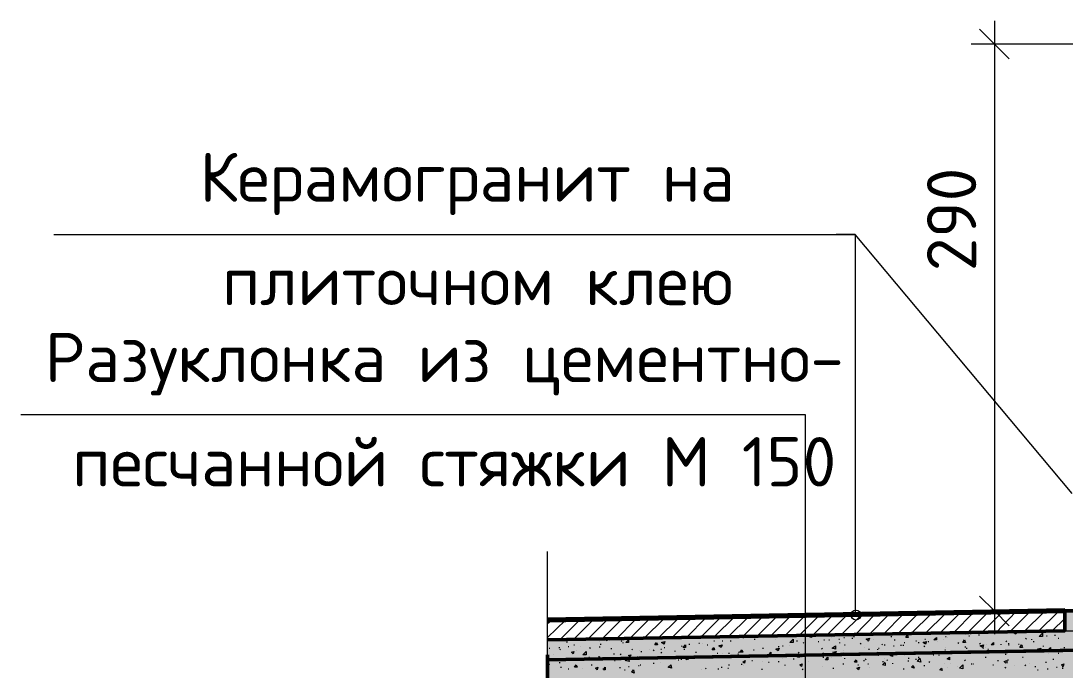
# Model space of a CAD drawing. Header units: millimetres. Extents: x -84737 to 172119, y -43083 to 59399.
# Drawn here: x -81042 to -75703, y -39572 to -36251 of the extents above; entities that cross this region are included whole.
import ezdxf

# ---------------------------------------------------------------- set-up
doc = ezdxf.new("R2010")
doc.units = ezdxf.units.MM
doc.layers.add('PDF _Геометрия', color=7, linetype='Continuous')
doc.layers.add('PDF _Текст', color=7, linetype='Continuous')
doc.layers.add('PDF _Сплошная заливка', color=7, linetype='Continuous', true_color=0xffffff)
doc.styles.add('PDF ISOCPEUR', font='isocpeur.ttf')

msp = doc.modelspace()

# ---------------------------------------------------------------- hatches: boundary and pattern name
at = {"layer": 'PDF _Сплошная заливка', "transparency": 33554559}
for points in [[(-75527.4, -39370.7), (-75527.4, -36517.9), (-66634.7, -36517.9), (-66634.7, -36471.4), (-75578.1, -36471.4), (-75578.1, -39269.1), (-75705.1, -39269.1), (-75705.1, -39370.7)], [(-78350.5, -39514.6), (-78113.5, -39510.3), (-77647.9, -39501.9), (-77410.8, -39497.6), (-76945.3, -39489.2), (-76708.2, -39484.9), (-76242.7, -39476.5), (-76005.6, -39472.3), (-75772.8, -39468), (-75540.1, -39468), (-75540.1, -39370.7), (-76001.4, -39370.7), (-76234.2, -39374.9), (-76471.2, -39379.1), (-76704, -39383.4), (-76941, -39387.6), (-77173.8, -39391.8), (-77410.8, -39396.1), (-77643.6, -39400.3), (-77880.7, -39404.5), (-78113.5, -39408.8), (-78350.5, -39413)], [(-77876.4, -39506.1), (-78350.5, -39514.6), (-78350.5, -39870.1), (-75527.4, -39870.1), (-75527.4, -39468), (-75760.1, -39468), (-75997.2, -39472.3), (-76230, -39476.5), (-76467, -39480.7), (-76699.8, -39484.9), (-77173.8, -39493.4), (-77406.6, -39497.6), (-77643.6, -39501.9)]]:
    msp.add_hatch(color=256, dxfattribs=at).paths.add_polyline_path(points)

# ---------------------------------------------------------------- linework, layer by layer
at = {"layer": 'PDF _Геометрия', "lineweight": 9}
for points in [[(-76064.9, -36251.3), (-76064.9, -39387.6)], [(-75565.4, -36369.8), (-76064.9, -36369.8), (-76183.4, -36369.8)], [(-78350.5, -39417.2), (-75705.1, -39370.7), (-75527.4, -39370.7), (-75527.4, -36517.9)], [(-80873.1, -37343.3), (-76873.3, -37343.3)], [(-75667, -38668.1), (-76776, -37343.3), (-76873.3, -37343.3), (-76776, -37343.3), (-76776, -39294.5)], [(-77029.9, -39616.2), (-77029.9, -38266), (-77042.6, -38266), (-81042.4, -38266)], [(-78350.5, -41178), (-78350.5, -40221.4), (-78498.6, -40145.2), (-78198.1, -39997.1), (-78350.5, -39920.9), (-78350.5, -38964.3)], [(-77207.7, -39396.1), (-77106.1, -39294.5)], [(-77135.7, -39396.1), (-77034.1, -39294.5)], [(-77063.8, -39396.1), (-76962.2, -39294.5)], [(-76991.8, -39391.8), (-76890.2, -39290.2)], [(-76919.9, -39391.8), (-76818.3, -39290.2)], [(-76847.9, -39391.8), (-76746.3, -39290.2)], [(-76776, -39391.8), (-76674.4, -39286)], [(-76704, -39387.6), (-76602.4, -39286)], [(-76632.1, -39387.6), (-76530.5, -39286)], [(-76560.1, -39387.6), (-76458.5, -39286)], [(-76488.1, -39383.4), (-76386.6, -39281.8)], [(-76416.2, -39383.4), (-76314.6, -39281.8)], [(-76344.2, -39383.4), (-76242.7, -39281.8)], [(-76272.3, -39379.1), (-76170.7, -39277.6)], [(-76200.3, -39379.1), (-76098.7, -39277.6)], [(-75565.4, -39269.1), (-76064.9, -39269.1), (-76183.4, -39269.1)], [(-76128.4, -39379.1), (-76026.8, -39277.6)], [(-76056.4, -39379.1), (-75954.8, -39273.3)], [(-75984.5, -39374.9), (-75882.9, -39273.3)], [(-75912.5, -39374.9), (-75810.9, -39273.3)], [(-75840.6, -39374.9), (-75739, -39273.3)], [(-75705.1, -39328.3), (-75705.1, -39269.1)], [(-78350.5, -39332.6), (-78329.3, -39315.6)], [(-78350.5, -39404.5), (-78257.4, -39315.6)], [(-78287, -39417.2), (-78185.4, -39315.6)], [(-78215, -39413), (-78113.5, -39311.4)], [(-78143.1, -39413), (-78041.5, -39311.4)], [(-78071.1, -39413), (-77969.5, -39311.4)], [(-77999.2, -39413), (-77897.6, -39311.4)], [(-77927.2, -39408.8), (-77825.6, -39307.2)], [(-77855.3, -39408.8), (-77753.7, -39307.2)], [(-77783.3, -39408.8), (-77681.7, -39307.2)], [(-77711.4, -39404.5), (-77609.8, -39302.9)], [(-77639.4, -39404.5), (-77537.8, -39302.9)], [(-77567.5, -39404.5), (-77465.9, -39302.9)], [(-77495.5, -39400.3), (-77393.9, -39298.7)], [(-77423.5, -39400.3), (-77322, -39298.7)], [(-77351.6, -39400.3), (-77250, -39298.7)], [(-77279.6, -39400.3), (-77178.1, -39298.7)], [(-75768.6, -39370.7), (-75705.1, -39307.2)], [(-77508.2, -39404.5), (-77504, -39404.5)], [(-77368.5, -39404.5), (-77368.5, -39404.5)], [(-77351.6, -39408.8), (-77347.4, -39404.5)], [(-77317.7, -39400.3), (-77317.7, -39400.3)], [(-77296.6, -39400.3), (-77292.3, -39404.5)], [(-77114.6, -39396.1), (-77114.6, -39396.1)], [(-76996.1, -39391.8), (-77000.3, -39404.5), (-77013, -39400.3), (-77000.3, -39391.8)], [(-77008.8, -39400.3), (-77004.5, -39400.3)], [(-76898.7, -39404.5), (-76898.7, -39404.5)], [(-76835.2, -39404.5), (-76831, -39404.5)], [(-76784.4, -39400.3), (-76780.2, -39400.3)], [(-76729.4, -39391.8), (-76729.4, -39387.6)], [(-76653.2, -39387.6), (-76653.2, -39391.8), (-76661.7, -39391.8), (-76657.4, -39387.6)], [(-76594, -39400.3), (-76589.7, -39400.3)], [(-76314.6, -39400.3), (-76310.4, -39400.3)], [(-76306.1, -39404.5), (-76306.1, -39404.5)], [(-76213, -39387.6), (-76208.8, -39383.4)], [(-76196.1, -39396.1), (-76191.9, -39396.1)], [(-76187.6, -39383.4), (-76187.6, -39387.6)], [(-76145.3, -39391.8), (-76141.1, -39391.8)], [(-76069.1, -39379.1), (-76064.9, -39379.1)], [(-75798.2, -39396.1), (-75794, -39396.1)], [(-75755.9, -39391.8), (-75755.9, -39396.1)], [(-78291.2, -39455.3), (-78287, -39455.3)], [(-78253.1, -39425.7), (-78248.9, -39429.9)], [(-78244.7, -39451.1), (-78240.4, -39451.1)], [(-78215, -39442.6), (-78210.8, -39442.6)], [(-78181.2, -39451.1), (-78181.2, -39451.1)], [(-78134.6, -39455.3), (-78130.4, -39459.6)], [(-78079.6, -39413), (-78079.6, -39417.2), (-78092.3, -39417.2), (-78088.1, -39413)], [(-78083.8, -39425.7), (-78083.8, -39425.7)], [(-78083.8, -39451.1), (-78083.8, -39455.3)], [(-78079.6, -39438.4), (-78075.4, -39438.4)], [(-78045.7, -39413), (-78045.7, -39421.5), (-78058.4, -39413), (-78050, -39413)], [(-78033, -39421.5), (-78033, -39421.5)], [(-77973.8, -39425.7), (-77969.5, -39421.5)], [(-77965.3, -39429.9), (-77965.3, -39434.2)], [(-77956.8, -39408.8), (-77956.8, -39408.8)], [(-77868, -39408.8), (-77868, -39408.8)], [(-77846.8, -39413), (-77846.8, -39413)], [(-77753.7, -39455.3), (-77749.5, -39455.3)], [(-77664.8, -39451.1), (-77660.6, -39446.9)], [(-77626.7, -39438.4), (-77622.5, -39438.4)], [(-77575.9, -39434.2), (-77571.7, -39434.2)], [(-77559, -39434.2), (-77559, -39434.2)], [(-77533.6, -39442.6), (-77529.4, -39442.6)], [(-77499.7, -39421.5), (-77495.5, -39421.5)], [(-77457.4, -39421.5), (-77453.2, -39421.5)], [(-77415.1, -39421.5), (-77410.8, -39421.5)], [(-77398.1, -39408.8), (-77398.1, -39408.8)], [(-77292.3, -39413), (-77288.1, -39413)], [(-77182.3, -39417.2), (-77182.3, -39417.2)], [(-77169.6, -39451.1), (-77165.4, -39451.1)], [(-77148.4, -39446.9), (-77144.2, -39446.9)], [(-77114.6, -39446.9), (-77114.6, -39446.9)], [(-77076.5, -39421.5), (-77072.2, -39421.5)], [(-77042.6, -39434.2), (-77038.4, -39429.9)], [(-77038.4, -39434.2), (-77038.4, -39434.2)], [(-76966.4, -39425.7), (-76962.2, -39425.7)], [(-76936.8, -39417.2), (-76932.6, -39417.2)], [(-76911.4, -39417.2), (-76907.2, -39417.2)], [(-76860.6, -39413), (-76856.4, -39413)], [(-76856.4, -39429.9), (-76856.4, -39434.2)], [(-76831, -39442.6), (-76826.8, -39442.6)], [(-76792.9, -39408.8), (-76788.7, -39408.8)], [(-76750.6, -39434.2), (-76746.3, -39438.4)], [(-76729.4, -39455.3), (-76729.4, -39455.3)], [(-76712.5, -39421.5), (-76708.2, -39421.5)], [(-76682.8, -39413), (-76682.8, -39413)], [(-76640.5, -39438.4), (-76636.3, -39442.6)], [(-76627.8, -39442.6), (-76623.6, -39442.6)], [(-76581.3, -39446.9), (-76577, -39446.9)], [(-76577, -39417.2), (-76572.8, -39417.2)], [(-76543.2, -39442.6), (-76543.2, -39446.9)], [(-76530.5, -39442.6), (-76530.5, -39446.9)], [(-76526.2, -39429.9), (-76522, -39429.9)], [(-76467, -39421.5), (-76462.8, -39421.5)], [(-76454.3, -39429.9), (-76450.1, -39429.9)], [(-76424.7, -39425.7), (-76424.7, -39425.7)], [(-76424.7, -39446.9), (-76420.4, -39451.1)], [(-76420.4, -39413), (-76416.2, -39413)], [(-76403.5, -39425.7), (-76399.3, -39425.7)], [(-76356.9, -39425.7), (-76356.9, -39425.7)], [(-76323.1, -39413), (-76323.1, -39413)], [(-76314.6, -39455.3), (-76314.6, -39455.3)], [(-76251.1, -39429.9), (-76246.9, -39434.2)], [(-76213, -39455.3), (-76213, -39451.1)], [(-76141.1, -39434.2), (-76136.8, -39438.4)], [(-76111.4, -39455.3), (-76111.4, -39455.3)], [(-76107.2, -39438.4), (-76107.2, -39438.4)], [(-76031, -39438.4), (-76031, -39442.6)], [(-76005.6, -39425.7), (-76001.4, -39421.5)], [(-75992.9, -39434.2), (-75992.9, -39438.4)], [(-75992.9, -39442.6), (-75988.7, -39442.6)], [(-75942.1, -39438.4), (-75937.9, -39438.4)], [(-75925.2, -39442.6), (-75921, -39446.9)], [(-75904.1, -39413), (-75899.8, -39408.8)], [(-75874.4, -39413), (-75874.4, -39417.2)], [(-75866, -39425.7), (-75861.7, -39425.7)], [(-75815.2, -39446.9), (-75815.2, -39451.1)], [(-75739, -39408.8), (-75734.7, -39408.8)], [(-75709.4, -39455.3), (-75705.1, -39455.3)], [(-78342, -39459.6), (-78337.8, -39459.6)], [(-78320.8, -39493.4), (-78320.8, -39493.4)], [(-78287, -39468), (-78282.8, -39463.8)], [(-78202.3, -39472.3), (-78202.3, -39472.3)], [(-78138.8, -39506.1), (-78134.6, -39506.1)], [(-78088.1, -39501.9), (-78083.8, -39501.9)], [(-78083.8, -39506.1), (-78079.6, -39506.1)], [(-78024.6, -39459.6), (-78024.6, -39463.8)], [(-78011.9, -39489.2), (-78007.6, -39489.2)], [(-77978, -39493.4), (-77973.8, -39489.2)], [(-77935.7, -39510.3), (-77935.7, -39510.3)], [(-77935.7, -39510.3), (-77935.7, -39510.3)], [(-77918.8, -39463.8), (-77914.5, -39468)], [(-77889.1, -39501.9), (-77884.9, -39506.1)], [(-77880.7, -39472.3), (-77880.7, -39472.3)], [(-77872.2, -39476.5), (-77868, -39476.5)], [(-77829.9, -39468), (-77829.9, -39468)], [(-77808.7, -39468), (-77804.5, -39472.3)], [(-77770.6, -39463.8), (-77766.4, -39463.8)], [(-77770.6, -39480.7), (-77766.4, -39484.9)], [(-77698.7, -39472.3), (-77698.7, -39476.5)], [(-77652.1, -39463.8), (-77647.9, -39463.8)], [(-77592.8, -39480.7), (-77588.6, -39480.7)], [(-77563.2, -39501.9), (-77559, -39501.9)], [(-77550.5, -39501.9), (-77550.5, -39501.9)], [(-77550.5, -39501.9), (-77550.5, -39501.9)], [(-77482.8, -39484.9), (-77478.6, -39484.9)], [(-77457.4, -39489.2), (-77457.4, -39489.2)], [(-77423.5, -39484.9), (-77419.3, -39484.9)], [(-77377, -39489.2), (-77372.8, -39489.2)], [(-77372.8, -39480.7), (-77368.5, -39480.7)], [(-77355.8, -39476.5), (-77351.6, -39472.3)], [(-77296.6, -39468), (-77292.3, -39468)], [(-77266.9, -39493.4), (-77262.7, -39493.4)], [(-77250, -39459.6), (-77245.8, -39459.6)], [(-77186.5, -39501.9), (-77182.3, -39501.9)], [(-77156.9, -39497.6), (-77156.9, -39497.6)], [(-77068, -39480.7), (-77063.8, -39484.9)], [(-77051.1, -39501.9), (-77046.8, -39501.9)], [(-77042.6, -39501.9), (-77042.6, -39497.6)], [(-76966.4, -39497.6), (-76962.2, -39497.6)], [(-76949.5, -39459.6), (-76945.3, -39463.8)], [(-76941, -39484.9), (-76936.8, -39484.9)], [(-76941, -39506.1), (-76936.8, -39506.1)], [(-76915.6, -39493.4), (-76911.4, -39493.4)], [(-76911.4, -39493.4), (-76911.4, -39493.4)], [(-76898.7, -39506.1), (-76898.7, -39506.1)], [(-76835.2, -39472.3), (-76835.2, -39472.3)], [(-76835.2, -39480.7), (-76835.2, -39480.7)], [(-76831, -39510.3), (-76831, -39514.6)], [(-76780.2, -39484.9), (-76780.2, -39489.2)], [(-76708.2, -39463.8), (-76704, -39463.8)], [(-76661.7, -39463.8), (-76661.7, -39468)], [(-76657.4, -39459.6), (-76653.2, -39459.6)], [(-76627.8, -39510.3), (-76627.8, -39510.3)], [(-76526.2, -39497.6), (-76526.2, -39497.6)], [(-76505.1, -39510.3), (-76500.8, -39510.3)], [(-76454.3, -39506.1), (-76450.1, -39506.1)], [(-76420.4, -39480.7), (-76420.4, -39480.7)], [(-76378.1, -39493.4), (-76373.9, -39493.4)], [(-76348.5, -39493.4), (-76348.5, -39497.6)], [(-76318.8, -39468), (-76314.6, -39468)], [(-76251.1, -39476.5), (-76246.9, -39476.5)], [(-76230, -39476.5), (-76230, -39476.5)], [(-76208.8, -39459.6), (-76204.6, -39459.6)], [(-76200.3, -39472.3), (-76196.1, -39472.3)], [(-76124.1, -39459.6), (-76119.9, -39459.6)], [(-76111.4, -39506.1), (-76107.2, -39506.1)], [(-76098.7, -39463.8), (-76094.5, -39463.8)], [(-76005.6, -39493.4), (-76005.6, -39489.2)], [(-75988.7, -39468), (-75988.7, -39468)], [(-75921, -39506.1), (-75916.7, -39506.1)], [(-75904.1, -39480.7), (-75899.8, -39476.5)], [(-75882.9, -39472.3), (-75878.7, -39472.3)], [(-75798.2, -39463.8), (-75798.2, -39463.8)], [(-75789.8, -39489.2), (-75789.8, -39489.2)], [(-75772.8, -39476.5), (-75768.6, -39476.5)], [(-75739, -39484.9), (-75734.7, -39484.9)], [(-78350.5, -39535.7), (-78346.2, -39531.5), (-78342, -39544.2), (-78350.5, -39544.2)], [(-78342, -39535.7), (-78342, -39535.7)], [(-78287, -39535.7), (-78287, -39531.5)], [(-78282.8, -39556.9), (-78278.5, -39556.9)], [(-78265.8, -39523), (-78261.6, -39523)], [(-78185.4, -39518.8), (-78181.2, -39518.8)], [(-78172.7, -39561.1), (-78172.7, -39561.1)], [(-78126.2, -39544.2), (-78121.9, -39544.2)], [(-78007.6, -39523), (-78003.4, -39523)], [(-77978, -39561.1), (-77978, -39556.9)], [(-77935.7, -39552.7), (-77931.5, -39552.7)], [(-77884.9, -39548.4), (-77880.7, -39548.4)], [(-77876.4, -39544.2), (-77872.2, -39544.2)], [(-77808.7, -39535.7), (-77804.5, -39535.7)], [(-77770.6, -39531.5), (-77770.6, -39531.5)], [(-77681.7, -39518.8), (-77677.5, -39518.8)], [(-77664.8, -39518.8), (-77664.8, -39514.6)], [(-77630.9, -39514.6), (-77626.7, -39514.6)], [(-77542.1, -39561.1), (-77537.8, -39565.4)], [(-77461.6, -39556.9), (-77457.4, -39556.9)], [(-77427.8, -39561.1), (-77423.5, -39561.1)], [(-77423.5, -39544.2), (-77419.3, -39544.2)], [(-77355.8, -39544.2), (-77355.8, -39540)], [(-77347.4, -39548.4), (-77347.4, -39548.4)], [(-77305, -39523), (-77300.8, -39523)], [(-77250, -39527.3), (-77250, -39527.3)], [(-77220.4, -39531.5), (-77216.1, -39531.5)], [(-77169.6, -39527.3), (-77165.4, -39527.3)], [(-77148.4, -39514.6), (-77148.4, -39514.6)], [(-77135.7, -39544.2), (-77135.7, -39548.4)], [(-77093.4, -39514.6), (-77089.2, -39514.6)], [(-77017.2, -39527.3), (-77017.2, -39527.3)], [(-76941, -39552.7), (-76941, -39552.7)], [(-76890.2, -39561.1), (-76886, -39561.1)], [(-76839.4, -39540), (-76835.2, -39540)], [(-76763.3, -39544.2), (-76759, -39544.2)], [(-76733.6, -39523), (-76729.4, -39523)], [(-76725.2, -39514.6), (-76720.9, -39518.8)], [(-76712.5, -39540), (-76708.2, -39540)], [(-76704, -39556.9), (-76704, -39556.9)], [(-76636.3, -39527.3), (-76632.1, -39527.3)], [(-76623.6, -39535.7), (-76623.6, -39548.4), (-76636.3, -39544.2), (-76623.6, -39531.5)], [(-76615.1, -39518.8), (-76610.9, -39523)], [(-76585.5, -39535.7), (-76585.5, -39540)], [(-76505.1, -39523), (-76505.1, -39527.3)], [(-76467, -39514.6), (-76467, -39518.8)], [(-76424.7, -39548.4), (-76420.4, -39548.4)], [(-76399.3, -39527.3), (-76395, -39531.5)], [(-76318.8, -39535.7), (-76318.8, -39535.7)], [(-76301.9, -39556.9), (-76301.9, -39556.9)], [(-76289.2, -39535.7), (-76289.2, -39535.7)], [(-76251.1, -39552.7), (-76251.1, -39552.7)], [(-76217.3, -39523), (-76213, -39518.8)], [(-76183.4, -39540), (-76179.2, -39540)], [(-76174.9, -39540), (-76170.7, -39540)], [(-76073.4, -39544.2), (-76069.1, -39544.2)], [(-76048, -39523), (-76043.7, -39523)], [(-76005.6, -39535.7), (-76014.1, -39527.3), (-76001.4, -39523), (-76001.4, -39535.7)], [(-76009.9, -39561.1), (-76005.6, -39556.9)], [(-76001.4, -39556.9), (-76001.4, -39556.9)], [(-75997.2, -39518.8), (-75992.9, -39518.8)], [(-75963.3, -39548.4), (-75963.3, -39548.4)], [(-75908.3, -39548.4), (-75904.1, -39544.2)], [(-75882.9, -39535.7), (-75882.9, -39535.7)], [(-75857.5, -39552.7), (-75853.3, -39552.7)], [(-75802.5, -39531.5), (-75798.2, -39531.5)], [(-75764.4, -39514.6), (-75764.4, -39518.8)], [(-75747.4, -39556.9), (-75743.2, -39556.9)], [(-75717.8, -39552.7), (-75713.6, -39552.7)], [(-75717.8, -39561.1), (-75713.6, -39561.1)], [(-78244.7, -39565.4), (-78240.4, -39565.4)], [(-78066.9, -39565.4), (-78062.7, -39565.4)], [(-78062.7, -39569.6), (-78062.7, -39569.6)], [(-77956.8, -39569.6), (-77952.6, -39569.6)], [(-77563.2, -39569.6), (-77563.2, -39569.6)], [(-77478.6, -39565.4), (-77474.3, -39565.4)], [(-77254.2, -39565.4), (-77254.2, -39569.6)], [(-77046.8, -39569.6), (-77042.6, -39565.4)], [(-76530.5, -39565.4), (-76526.2, -39565.4)], [(-75844.8, -39569.6), (-75840.6, -39569.6)], [(-75794, -39565.4), (-75789.8, -39565.4)]]:
    msp.add_lwpolyline(points, dxfattribs=at)
at = {"layer": 'PDF _Геометрия', "lineweight": 20}
for points in [[(-75988.7, -36446), (-76064.9, -36369.8), (-76141.1, -36293.6)], [(-75988.7, -39345.3), (-76064.9, -39269.1), (-76141.1, -39192.9)]]:
    msp.add_lwpolyline(points, dxfattribs=at)
at = {"layer": 'PDF _Геометрия', "lineweight": 50}
for points in [[(-66634.7, -36471.4), (-75578.1, -36471.4), (-75578.1, -39269.1), (-75705.1, -39269.1), (-75705.1, -39370.7), (-78350.5, -39417.2)], [(-78350.5, -39493.4), (-78350.5, -39518.8), (-75540.1, -39468), (-75540.1, -39370.7)]]:
    msp.add_lwpolyline(points, dxfattribs=at)
at = {"layer": 'PDF _Геометрия', "lineweight": 70}
msp.add_lwpolyline([(-75705.1, -39269.1), (-78350.5, -39315.6)], dxfattribs=at)
at = {"layer": 'PDF _Геометрия', "lineweight": 9}
for points in [[(-76509.3, -39391.8), (-76505.1, -39404.5), (-76517.8, -39404.5)], [(-76361.2, -39404.5), (-76361.2, -39417.2), (-76373.9, -39417.2)], [(-75950.6, -39374.9), (-75954.8, -39387.6), (-75963.3, -39383.4)], [(-75819.4, -39400.3), (-75836.3, -39400.3), (-75819.4, -39383.4)], [(-77935.7, -39417.2), (-77935.7, -39429.9), (-77948.4, -39429.9)], [(-77791.8, -39429.9), (-77787.5, -39442.6), (-77800.2, -39442.6)], [(-77749.5, -39425.7), (-77753.7, -39438.4), (-77766.4, -39429.9)], [(-77643.6, -39442.6), (-77643.6, -39455.3), (-77656.3, -39455.3)], [(-77499.7, -39455.3), (-77495.5, -39468), (-77508.2, -39468)], [(-77457.4, -39442.6), (-77461.6, -39455.3), (-77474.3, -39446.9)], [(-77093.4, -39429.9), (-77110.3, -39429.9), (-77093.4, -39413)], [(-76877.5, -39463.8), (-76894.5, -39459.6), (-76877.5, -39446.9)], [(-76704, -39408.8), (-76708.2, -39421.5), (-76720.9, -39413)], [(-76412, -39425.7), (-76416.2, -39438.4), (-76428.9, -39429.9)], [(-76217.3, -39417.2), (-76213, -39429.9), (-76225.7, -39429.9)], [(-76119.9, -39442.6), (-76124.1, -39455.3), (-76136.8, -39446.9)], [(-76069.1, -39429.9), (-76069.1, -39442.6), (-76081.8, -39442.6)], [(-75925.2, -39442.6), (-75921, -39455.3), (-75933.7, -39455.3)], [(-75777.1, -39455.3), (-75777.1, -39468), (-75789.8, -39468)], [(-78215, -39476.5), (-78219.3, -39489.2), (-78227.7, -39480.7)], [(-78151.5, -39493.4), (-78168.5, -39493.4), (-78151.5, -39476.5)], [(-77931.5, -39527.3), (-77952.6, -39523), (-77935.7, -39510.3)], [(-77923, -39493.4), (-77927.2, -39501.9), (-77935.7, -39497.6)], [(-77630.9, -39506.1), (-77635.2, -39518.8), (-77643.6, -39514.6)], [(-77355.8, -39468), (-77351.6, -39480.7), (-77364.3, -39480.7)], [(-77207.7, -39480.7), (-77207.7, -39493.4), (-77216.1, -39493.4)], [(-77165.4, -39459.6), (-77169.6, -39472.3), (-77182.3, -39463.8)], [(-77063.8, -39493.4), (-77059.5, -39506.1), (-77072.2, -39506.1)], [(-76915.6, -39506.1), (-76915.6, -39518.8), (-76928.3, -39518.8)], [(-76873.3, -39476.5), (-76877.5, -39484.9), (-76890.2, -39480.7)], [(-76661.7, -39480.7), (-76661.7, -39489.2), (-76657.4, -39497.6), (-76678.6, -39493.4), (-76670.1, -39489.2)], [(-76585.5, -39489.2), (-76585.5, -39501.9), (-76598.2, -39497.6)], [(-76441.6, -39531.5), (-76458.5, -39527.3), (-76445.8, -39510.3)], [(-76293.4, -39506.1), (-76293.4, -39518.8), (-76306.1, -39514.6)], [(-75827.9, -39459.6), (-75832.1, -39472.3), (-75844.8, -39463.8)], [(-78202.3, -39544.2), (-78198.1, -39556.9), (-78210.8, -39556.9)], [(-78092.3, -39556.9), (-78096.5, -39569.6), (-78105, -39561.1)], [(-78054.2, -39556.9), (-78054.2, -39569.6), (-78062.7, -39569.6)], [(-77715.6, -39561.1), (-77732.5, -39556.9), (-77719.8, -39544.2)], [(-77338.9, -39523), (-77343.1, -39535.7), (-77351.6, -39531.5)], [(-77046.8, -39540), (-77051.1, -39552.7), (-77059.5, -39544.2)], [(-76771.7, -39518.8), (-76767.5, -39531.5), (-76780.2, -39531.5)], [(-76754.8, -39556.9), (-76759, -39569.6), (-76767.5, -39561.1)], [(-76479.7, -39548.4), (-76475.4, -39561.1), (-76488.1, -39556.9)], [(-76335.8, -39561.1), (-76331.5, -39573.8), (-76344.2, -39569.6)], [(-76225.7, -39565.4), (-76242.7, -39561.1), (-76225.7, -39544.2)], [(-75709.4, -39540), (-75713.6, -39552.7), (-75722.1, -39544.2)], [(-77910.3, -39569.6), (-77906.1, -39586.5), (-77918.8, -39582.3)]]:
    msp.add_lwpolyline(points, close=True, dxfattribs=at)
at = {"layer": 'PDF _Геометрия', "lineweight": 50}
msp.add_lwpolyline([(-75527.4, -39468), (-78350.5, -39518.8), (-78350.5, -39870.1), (-75527.4, -39870.1)], close=True, dxfattribs=at)
at = {"layer": 'PDF _Геометрия', "lineweight": 9}
for points in [[(-76797.1, -39290.2), (-76797.1, -39273.3), (-76788.7, -39264.9), (-76771.7, -39264.9)], [(-76797.1, -39290.2), (-76797.1, -39273.3), (-76788.7, -39264.9), (-76771.7, -39264.9)], [(-76771.7, -39315.6), (-76788.7, -39315.6), (-76797.1, -39302.9), (-76797.1, -39290.2)], [(-76771.7, -39315.6), (-76788.7, -39315.6), (-76797.1, -39302.9), (-76797.1, -39290.2)], [(-76771.7, -39264.9), (-76759, -39264.9), (-76746.3, -39273.3), (-76746.3, -39290.2)], [(-76771.7, -39264.9), (-76759, -39264.9), (-76746.3, -39273.3), (-76746.3, -39290.2)], [(-76746.3, -39290.2), (-76746.3, -39302.9), (-76759, -39315.6), (-76771.7, -39315.6)], [(-76746.3, -39290.2), (-76746.3, -39302.9), (-76759, -39315.6), (-76771.7, -39315.6)]]:
    msp.add_open_spline(points, degree=3, dxfattribs=at)

# ---------------------------------------------------------------- texts
at = {"layer": 'PDF _Текст', "attachment_point": 4, "style": 'PDF ISOCPEUR'}
for s, insert, char_height in [('Керамогранит на', (-80128, -37084.5), 251.256), ('плиточном клею', (-80013.7, -37579.7), 251.256), ('Разуклонка из цементно-', (-80919.5, -38007.2), 251.256), ('песчанной стяжки М 150', (-80779.8, -38506.1), 252.341)]:
    msp.add_mtext(s, dxfattribs=dict(at, insert=insert, char_height=char_height))
at = {"layer": 'PDF _Текст', "insert": (-76283.4, -37531.7), "char_height": 251.73, "attachment_point": 4, "rotation": 90, "style": 'PDF ISOCPEUR'}
msp.add_mtext('290', dxfattribs=at)

doc.saveas('drawing.dxf')
